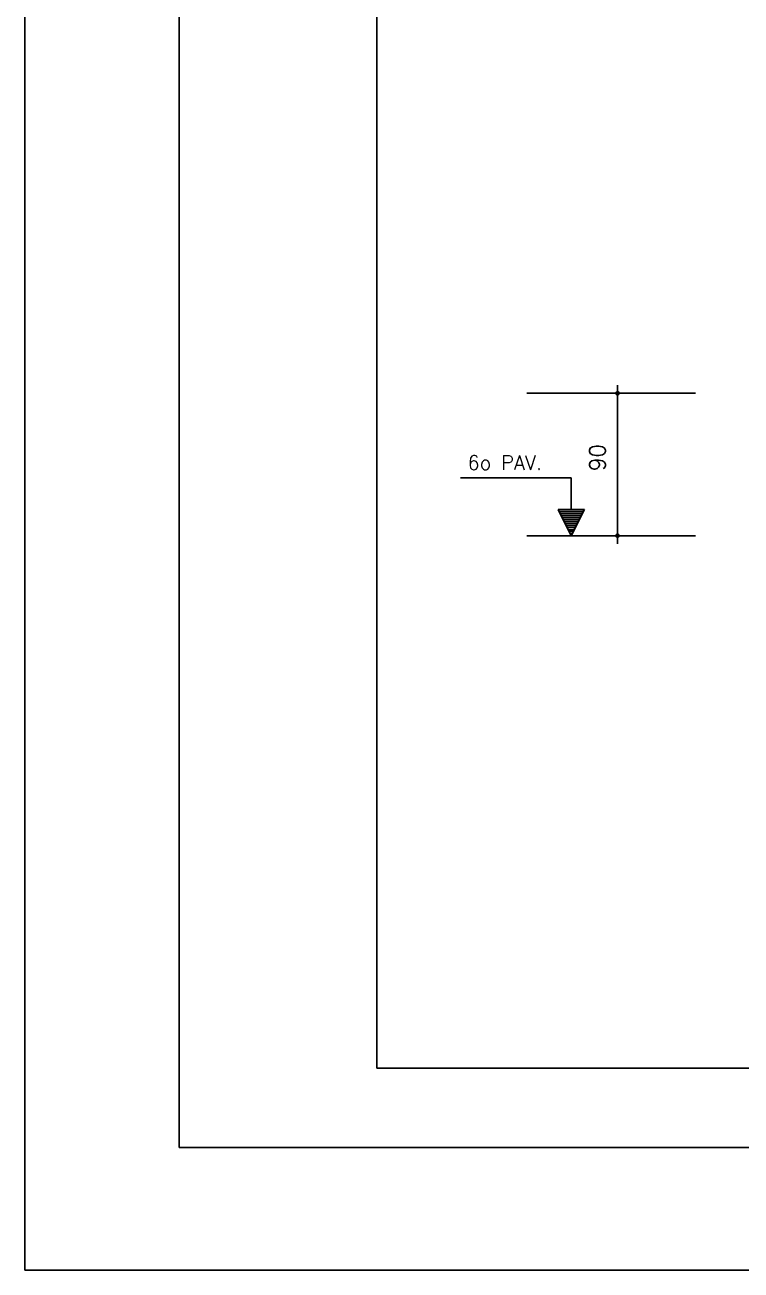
# Model space of a CAD drawing. Extents: x -1.9 to 86, y -1.6 to 61.
# Drawn here: x -1.95 to 7.1, y -1.55 to 14.19 of the extents above; entities that cross this region are included whole.
import ezdxf

# ---------------------------------------------------------------- set-up
doc = ezdxf.new("R2010")
doc.units = 0
doc.header["$MEASUREMENT"] = 0
doc.linetypes.add('HIDDEN', pattern=[9.525, 6.35, -3.175])
doc.layers.get('Defpoints').update_dxf_attribs({"linetype": 'CONTINUOUS'})
for name, color, linetype in [('ARQ_FOLHA', 7, 'CONTINUOUS'), ('PENA_01', 1, 'CONTINUOUS'), ('PENA_02', 2, 'CONTINUOUS'), ('PENA_03', 3, 'CONTINUOUS')]:
    doc.layers.add(name, color=color, linetype=linetype)
doc.styles.get("Standard").update_dxf_attribs({"font": 'ROMANS.SHX'})

msp = doc.modelspace()

# ---------------------------------------------------------------- linework, layer by layer
at = {"layer": 'ARQ_FOLHA', "color": 1}
for points in [[(0, 0), (84.1, 0), (84.1, 59.4), (0, 59.4)], [(2.5, 1), (83.1, 1), (83.1, 58.4), (2.5, 58.4)]]:
    msp.add_lwpolyline(points, close=True, dxfattribs=at)
at = {"layer": 'Defpoints', "color": 8, "linetype": 'HIDDEN', "ltscale": 100}
msp.add_lwpolyline([(-1.95, 60.95), (-1.95, -1.55), (86.05, -1.55), (86.05, 60.95)], close=True, dxfattribs=at)
at = {"layer": 'PENA_01', "linetype": 'Continuous'}
for p, q in [((5.541, 7.63), (5.541, 9.631)), ((4.395, 9.531), (6.526, 9.531)), ((4.395, 7.731), (6.526, 7.731))]:
    msp.add_line(p, q, dxfattribs=at)
at = {"layer": 'PENA_02', "linetype": 'Continuous'}
for centre, radius in [((5.541, 9.531), 0.02), ((5.541, 9.531), 0.01), ((5.541, 7.731), 0.02), ((5.541, 7.731), 0.01)]:
    msp.add_circle(centre, radius, dxfattribs=at)
at = {"layer": 'PENA_03', "linetype": 'Continuous'}
for p, q in [((4.954, 8.462), (3.554, 8.462)), ((4.954, 8.062), (4.954, 8.462)), ((4.955, 8.062), (4.955, 8.464)), ((4.955, 7.731), (4.789, 8.062)), ((4.789, 8.062), (4.954, 8.062)), ((4.955, 7.734), (4.791, 8.061)), ((5.118, 8.061), (4.791, 8.061)), ((5.108, 8.037), (4.802, 8.037)), ((5.121, 8.062), (4.955, 7.731)), ((4.955, 8.062), (5.121, 8.062)), ((5.118, 8.061), (4.955, 7.734)), ((5.095, 8.011), (4.814, 8.011)), ((5.082, 7.986), (4.827, 7.986)), ((5.07, 7.96), (4.84, 7.96)), ((5.057, 7.935), (4.853, 7.935)), ((5.044, 7.909), (4.865, 7.909)), ((5.031, 7.884), (4.878, 7.884)), ((5.019, 7.858), (4.891, 7.858)), ((5.006, 7.833), (4.904, 7.833)), ((4.993, 7.807), (4.916, 7.807)), ((4.98, 7.782), (4.929, 7.782)), ((4.968, 7.756), (4.942, 7.756))]:
    msp.add_line(p, q, dxfattribs=at)

# ---------------------------------------------------------------- texts
msp.add_text('90', height=0.2, rotation=90, dxfattribs=at).set_placement((5.387, 8.547))
msp.add_text('6o PAV.', height=0.18, dxfattribs=at).set_placement((3.645, 8.564))

doc.saveas('drawing.dxf')
